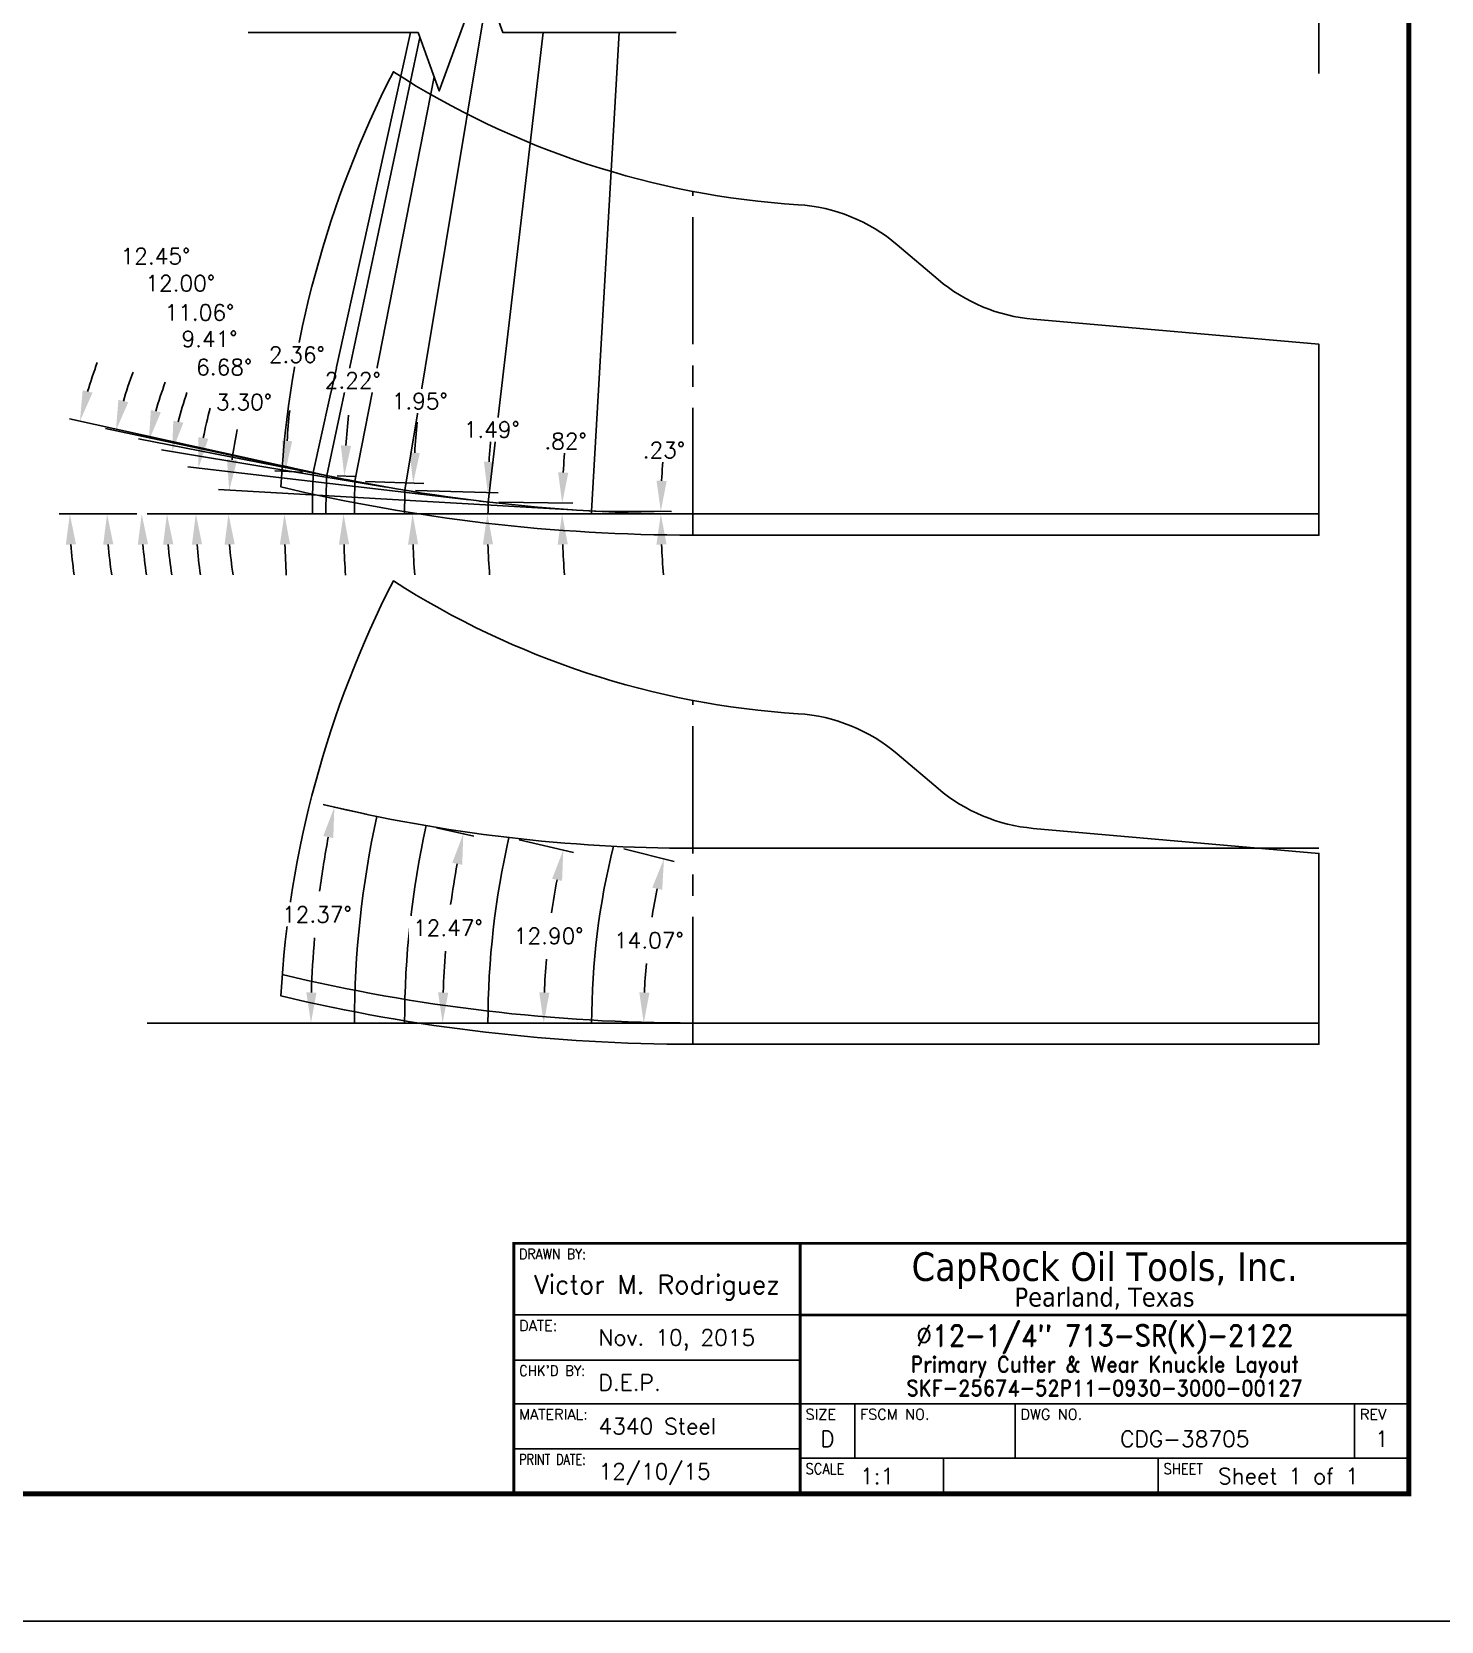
# Model space of a CAD drawing. Extents: x 34 to 102, y 11 to 33.
# Drawn here: x 59.02 to 67.32, y 10.99 to 20.35 of the extents above; entities that cross this region are included whole.
import ezdxf
from ezdxf.enums import TextEntityAlignment as Align

# ---------------------------------------------------------------- set-up
doc = ezdxf.new("R2010")
doc.units = 0
doc.header["$MEASUREMENT"] = 0
doc.header["$PDMODE"] = 35
doc.linetypes.add('CENTER2', pattern=[1.125, 0.75, -0.125, 0.125, -0.125])
doc.layers.get('0').update_dxf_attribs({"linetype": 'CONTINUOUS'})
doc.layers.get('Defpoints').update_dxf_attribs({"color": 10, "linetype": 'CONTINUOUS'})
for name, color, linetype in [('CLine', 5, 'CENTER2'), ('Dims', 4, 'CONTINUOUS'), ('Title Block', 7, 'CONTINUOUS')]:
    doc.layers.add(name, color=color, linetype=linetype)
doc.styles.add('Block', font='tahoma.ttf')
doc.styles.add('RomanD', font='romand.shx', dxfattribs={"width": 0.9})
doc.styles.add('RomanS', font='romans')
doc.dimstyles.get("Standard").update_dxf_attribs({"dimtxt": 0.094, "dimasz": 0.18, "dimexe": 0.0625, "dimexo": 0.0625, "dimgap": 0.09, "dimtad": 0, "dimtih": 1, "dimtoh": 1, "dimdec": 4, "dimzin": 4, "dimdsep": 46, "dimtxsty": 'RomanS', "dimcen": 0.09, "dimazin": 1, "dimtfac": 1, "dimtdec": 4, "dimtofl": 0, "dimtmove": 0, "dimatfit": 1, "dimfxl": 1, "dimtfill": 1, "dimtolj": 1, "dimtzin": 0, "dimarcsym": 0})

# ---------------------------------------------------------------- blocks, each defined once
blk = doc.blocks.new('COT_Dblock')
at = {"layer": 'Title Block'}
for p, q in [((29.5441, 1.8047), (27.8566, 1.8047)), ((27.8566, 1.5389), (29.5441, 1.5389)), ((27.8566, 1.2816), (33.13, 1.2816)), ((29.8647, 0.9609), (29.8647, 1.2816)), ((30.8097, 0.9609), (30.8097, 1.2816)), ((32.8094, 0.9609), (32.8094, 1.2816)), ((27.8566, 1.0158), (29.5441, 1.0158)), ((29.5441, 0.9609), (33.13, 0.9609)), ((30.3878, 0.75), (30.3878, 0.9609)), ((31.6534, 0.75), (31.6534, 0.9609))]:
    blk.add_line(p, q, dxfattribs=at)
at = {"layer": 'Title Block', "color": 8}
blk.add_lwpolyline([(0, 0), (34, 0), (34, 22), (0, 22)], close=True, dxfattribs=at)
at = {"layer": 'Title Block', "const_width": 0.03}
blk.add_lwpolyline([(33.13, 21.25), (0.87, 21.25), (0.87, 0.75), (33.13, 0.75)], close=True, dxfattribs=at)
at = {"layer": 'Title Block', "const_width": 0.0169}
for points in [[(27.8566, 0.75), (27.8566, 2.2266), (33.13, 2.2266)], [(29.5441, 0.75), (29.5441, 2.2266)], [(29.5441, 1.8047), (33.13, 1.8047)]]:
    blk.add_lwpolyline(points, dxfattribs=at)
at = {"layer": 'Title Block', "style": 'RomanS'}
for s, width, p in [('DRAWN BY:', 0.86, (27.8878, 2.1953)), ("CHK'D BY:", 0.91, (27.8878, 1.5077)), ('PRINT DATE:', 0.78, (27.8878, 0.9845)), ('SCALE', 0.9, (29.5753, 0.9297)), ('SHEET', 0.9, (31.6847, 0.9297))]:
    blk.add_text(s, height=0.0625, dxfattribs=dict(at, width=width)).set_placement(p, align=Align.TOP_LEFT)
at = {"layer": 'Title Block', "style": 'Block'}
for s, height, p in [('CapRock Oil Tools, Inc.', 0.16875, (31.337, 2.0898)), ('Pearland, Texas', 0.1125, (31.337, 1.9102))]:
    blk.add_text(s, height=height, dxfattribs=at).set_placement(p, align=Align.MIDDLE_CENTER)
at = {"layer": 'Title Block', "style": 'RomanS'}
for s, p in [('DATE:', (27.8878, 1.7734)), ('MATERIAL:', (27.8878, 1.2503)), ('SIZE', (29.5753, 1.2503)), ('FSCM NO.', (29.8959, 1.2503)), ('DWG NO.', (30.8409, 1.2503)), ('REV', (32.8406, 1.2503))]:
    blk.add_text(s, height=0.0625, dxfattribs=at).set_placement(p, align=Align.TOP_LEFT)
at = {"layer": 'Title Block', "color": 3, "style": 'RomanS'}
blk.add_text('D', height=0.094, dxfattribs=at).set_placement((29.7044, 1.1213), align=Align.TOP_CENTER)
at = {"layer": 'Title Block', "color": 1, "style": 'RomanS', "flags": 8}
for tag, p in [('FNAME', (0.62, 3.75)), ('REVDATE', (0.62, 2.25)), ('USER', (0.62, 0.75))]:
    blk.add_attdef(tag, text='', height=0.047, rotation=90, dxfattribs=at).set_placement(p, align=Align.BOTTOM_LEFT)
at = {"layer": 'Title Block', "color": 3, "style": 'RomanS', "flags": 8}
blk.add_attdef('DRAWN', text='', height=0.11, dxfattribs=at).set_placement((28.7003, 1.9844), align=Align.MIDDLE_CENTER)
for tag, p in [('DDATE', (28.3559, 1.6718)), ('CHECK', (28.3559, 1.406)), ('MATRL', (28.3559, 1.1487)), ('PDATE', (28.3559, 0.8829)), ('SCALE', (29.8959, 0.8555)), ('SHEET', (32.0053, 0.8555))]:
    blk.add_attdef(tag, text='', height=0.094, dxfattribs=at).set_placement(p, align=Align.MIDDLE_LEFT)
at = {"layer": 'Title Block', "color": 3, "style": 'RomanD', "width": 0.9, "flags": 8}
for tag, height, p in [('TITL1', 0.125, (31.337, 1.6835)), ('TITL2', 0.094, (31.337, 1.5143)), ('TITL3', 0.094, (31.337, 1.3739))]:
    blk.add_attdef(tag, text='', height=height, dxfattribs=at).set_placement(p, align=Align.MIDDLE_CENTER)
at = {"layer": 'Title Block', "color": 3, "style": 'RomanS', "flags": 8}
for tag, p in [('FSCM#', (30.3372, 1.1213)), ('DWG#', (31.8095, 1.1213)), ('REV#', (32.9697, 1.1213))]:
    blk.add_attdef(tag, text='', height=0.094, dxfattribs=at).set_placement(p, align=Align.TOP_CENTER)
blk = doc.blocks.new('*D454')
at = {"layer": 'Defpoints', "color": 0, "transparency": 16777216}
for p in [(60.1764, 17.5578), (62.2654, 17.5311), (62.3652, 17.5254), (59.6977, 17.5111), (62.9121, 17.5111)]:
    blk.add_point(p, dxfattribs=at)
at = {"layer": 'Dims', "color": 0, "lineweight": -2, "transparency": 16777216}
blk.add_line((62.203, 17.5347), (60.1176, 17.6549), dxfattribs=at)
for start, end in [(168.23848, 172.47046), (184.23198, 188.46396)]:
    blk.add_arc((62.6135, 17.5111), 2.4375, start, end, dxfattribs=at)
at = {"layer": 'Dims', "color": 0, "transparency": 16777216}
for points in [[(60.2268, 17.8276), (60.1671, 17.8333), (60.18, 17.6513)], [(60.1526, 17.3301), (60.2126, 17.3323), (60.1759, 17.5111)]]:
    blk.add_solid(points, dxfattribs=at)
at = {"layer": 'Dims', "color": 0, "transparency": 16777216, "insert": (60.2668, 18.1704), "char_height": 0.094, "attachment_point": 5, "style": 'RomanS', "bg_fill": 3, "box_fill_scale": 1.25, "bg_fill_color": 256, "bg_fill_true_color": 13158600, "bg_fill_transparency": 0}
blk.add_mtext('\\A1;3.30°', dxfattribs=at)
blk = doc.blocks.new('*D455')
at = {"layer": 'Defpoints', "color": 0, "transparency": 16777216}
for p in [(59.9853, 17.6013), (61.6555, 17.5873), (61.7548, 17.5757), (59.6977, 17.5111), (62.9121, 17.5111)]:
    blk.add_point(p, dxfattribs=at)
at = {"layer": 'Dims', "color": 0, "lineweight": -2, "transparency": 16777216}
blk.add_line((61.5934, 17.5946), (59.9372, 17.7886), dxfattribs=at)
for start, end in [(164.43808, 168.87869), (184.4406, 188.88121)]:
    blk.add_arc((62.3066, 17.5111), 2.3231, start, end, dxfattribs=at)
at = {"layer": 'Dims', "color": 0, "transparency": 16777216}
for points in [[(60.0568, 17.9545), (59.9975, 17.9638), (59.9993, 17.7813)], [(59.9605, 17.33), (60.0204, 17.3324), (59.9835, 17.5111)]]:
    blk.add_solid(points, dxfattribs=at)
at = {"layer": 'Dims', "color": 0, "transparency": 16777216, "insert": (60.1506, 18.3762), "char_height": 0.094, "attachment_point": 5, "style": 'RomanS', "bg_fill": 3, "box_fill_scale": 1.25, "bg_fill_color": 256, "bg_fill_true_color": 13158600, "bg_fill_transparency": 0}
blk.add_mtext('\\A1;6.68°', dxfattribs=at)
blk = doc.blocks.new('*D456')
at = {"layer": 'Defpoints', "color": 0, "transparency": 16777216}
for p in [(59.8168, 17.6339), (61.1657, 17.659), (61.2644, 17.6426), (59.6977, 17.5111), (62.9121, 17.5111)]:
    blk.add_point(p, dxfattribs=at)
at = {"layer": 'Dims', "color": 0, "lineweight": -2, "transparency": 16777216}
blk.add_line((61.1041, 17.6692), (59.782, 17.8884), dxfattribs=at)
for start, end in [(161.39328, 165.98955), (184.59627, 189.19254)]:
    blk.add_arc((62.0578, 17.5111), 2.2444, start, end, dxfattribs=at)
at = {"layer": 'Dims', "color": 0, "transparency": 16777216}
for points in [[(59.9096, 18.0484), (59.8508, 18.0605), (59.8436, 17.8782)], [(59.7907, 17.33), (59.8506, 17.3324), (59.8134, 17.5111)]]:
    blk.add_solid(points, dxfattribs=at)
at = {"layer": 'Dims', "color": 0, "transparency": 16777216, "insert": (60.0642, 18.5421), "char_height": 0.094, "attachment_point": 5, "style": 'RomanS', "bg_fill": 3, "box_fill_scale": 1.25, "bg_fill_color": 256, "bg_fill_true_color": 13158600, "bg_fill_transparency": 0}
blk.add_mtext('\\A1;9.41°', dxfattribs=at)
blk = doc.blocks.new('*D457')
at = {"layer": 'Defpoints', "color": 0, "transparency": 16777216}
for p in [(60.872, 17.7135), (59.6692, 17.6553), (60.9701, 17.6943), (59.6977, 17.5111), (62.9121, 17.5111)]:
    blk.add_point(p, dxfattribs=at)
at = {"layer": 'Dims', "color": 0, "lineweight": -2, "transparency": 16777216}
for p, q in [((60.8106, 17.7255), (59.6449, 17.9535)), ((59.6352, 17.5111), (59.6021, 17.5111))]:
    blk.add_line(p, q, dxfattribs=at)
for start, end in [(159.73579, 164.3357), (184.59991, 189.19982)]:
    blk.add_arc((61.9072, 17.5111), 2.2427, start, end, dxfattribs=at)
at = {"layer": 'Dims', "color": 0, "transparency": 16777216}
for points in [[(59.7771, 18.1097), (59.7187, 18.1235), (59.7063, 17.9415)], [(59.6418, 17.33), (59.7018, 17.3324), (59.6646, 17.5111)]]:
    blk.add_solid(points, dxfattribs=at)
at = {"layer": 'Dims', "color": 0, "transparency": 16777216, "insert": (60.0045, 18.6981), "char_height": 0.094, "attachment_point": 5, "style": 'RomanS', "bg_fill": 3, "box_fill_scale": 1.25, "bg_fill_color": 256, "bg_fill_true_color": 13158600, "bg_fill_transparency": 0}
blk.add_mtext('\\A1;11.06°', dxfattribs=at)
blk = doc.blocks.new('*D458')
at = {"layer": 'Defpoints', "color": 0, "transparency": 16777216}
for p in [(60.7053, 17.7484), (60.8031, 17.7276), (59.4665, 17.6758), (59.6977, 17.5111), (62.9121, 17.5111)]:
    blk.add_point(p, dxfattribs=at)
at = {"layer": 'Dims', "color": 0, "lineweight": -2, "transparency": 16777216}
for p, q in [((60.6442, 17.7614), (59.4512, 18.015)), ((59.6352, 17.5111), (59.3982, 17.5111))]:
    blk.add_line(p, q, dxfattribs=at)
for start, end in [(159.25536, 163.62543), (184.37007, 188.74015)]:
    blk.add_arc((61.8212, 17.5111), 2.3605, start, end, dxfattribs=at)
at = {"layer": 'Dims', "color": 0, "transparency": 16777216}
for points in [[(59.5855, 18.1692), (59.5274, 18.1839), (59.5123, 18.002)], [(59.4376, 17.3301), (59.4975, 17.3323), (59.4607, 17.5111)]]:
    blk.add_solid(points, dxfattribs=at)
at = {"layer": 'Dims', "color": 0, "transparency": 16777216, "insert": (59.8916, 18.8707), "char_height": 0.094, "attachment_point": 5, "style": 'RomanS', "bg_fill": 3, "box_fill_scale": 1.25, "bg_fill_color": 256, "bg_fill_true_color": 13158600, "bg_fill_transparency": 0}
blk.add_mtext('\\A1;12.00°', dxfattribs=at)
blk = doc.blocks.new('*D459')
at = {"layer": 'Defpoints', "color": 0, "transparency": 16777216}
for p in [(62.3153, 17.5283), (62.7225, 17.5163), (62.3153, 17.5111), (66.5996, 17.5111)]:
    blk.add_point(p, dxfattribs=at)
at = {"layer": 'Dims', "color": 0, "lineweight": -2, "transparency": 16777216}
for p, q in [((62.3778, 17.528), (62.785, 17.5264)), ((62.3778, 17.5111), (62.785, 17.5111))]:
    blk.add_line(p, q, dxfattribs=at)
for start, end in [(174.44971, 177.10999), (182.66028, 185.32056)]:
    blk.add_arc((66.5996, 17.5111), 3.8771, start, end, dxfattribs=at)
at = {"layer": 'Dims', "color": 0, "transparency": 16777216}
for points in [[(62.7574, 17.7057), (62.6975, 17.7074), (62.7225, 17.5266)], [(62.6967, 17.3304), (62.7567, 17.3318), (62.7225, 17.5111)]]:
    blk.add_solid(points, dxfattribs=at)
at = {"layer": 'Dims', "color": 0, "transparency": 16777216, "insert": (62.7409, 17.8878), "char_height": 0.094, "attachment_point": 5, "style": 'RomanS', "bg_fill": 3, "box_fill_scale": 1.25, "bg_fill_color": 256, "bg_fill_true_color": 13158600, "bg_fill_transparency": 0}
blk.add_mtext('\\A1;.23°', dxfattribs=at)
blk = doc.blocks.new('*D460')
at = {"layer": 'Defpoints', "color": 0, "transparency": 16777216}
for p in [(61.7051, 17.5815), (62.1412, 17.5325), (61.7046, 17.5111), (66.5996, 17.5111)]:
    blk.add_point(p, dxfattribs=at)
at = {"layer": 'Dims', "color": 0, "lineweight": -2, "transparency": 16777216}
for p, q in [((61.7676, 17.5806), (62.2041, 17.5743)), ((61.7671, 17.5111), (62.2036, 17.5111))]:
    blk.add_line(p, q, dxfattribs=at)
for start, end in [(174.54874, 176.86206), (182.31332, 184.62665)]:
    blk.add_arc((66.5996, 17.5111), 4.4585, start, end, dxfattribs=at)
at = {"layer": 'Dims', "color": 0, "transparency": 16777216}
for points in [[(62.1778, 17.7541), (62.1178, 17.7562), (62.1416, 17.5752)], [(62.1148, 17.3305), (62.1748, 17.3317), (62.1411, 17.5111)]]:
    blk.add_solid(points, dxfattribs=at)
at = {"layer": 'Dims', "color": 0, "transparency": 16777216, "insert": (62.1618, 17.9403), "char_height": 0.094, "attachment_point": 5, "style": 'RomanS', "bg_fill": 3, "box_fill_scale": 1.25, "bg_fill_color": 256, "bg_fill_true_color": 13158600, "bg_fill_transparency": 0}
blk.add_mtext('\\A1;.82°', dxfattribs=at)
blk = doc.blocks.new('*D461')
at = {"layer": 'Defpoints', "color": 0, "transparency": 16777216}
for p in [(61.2151, 17.6508), (61.7013, 17.5534), (61.2133, 17.5111), (66.5996, 17.5111)]:
    blk.add_point(p, dxfattribs=at)
at = {"layer": 'Dims', "color": 0, "lineweight": -2, "transparency": 16777216}
for p, q in [((61.2776, 17.6492), (61.7652, 17.6365)), ((61.2758, 17.5111), (61.7636, 17.5111))]:
    blk.add_line(p, q, dxfattribs=at)
for start, end in [(174.30244, 176.40795), (182.10551, 184.21101)]:
    blk.add_arc((66.5996, 17.5111), 4.8985, start, end, dxfattribs=at)
at = {"layer": 'Dims', "color": 0, "transparency": 16777216}
for points in [[(61.7407, 17.8166), (61.6808, 17.8193), (61.7028, 17.6381)], [(61.6744, 17.3306), (61.7344, 17.3317), (61.7011, 17.5111)]]:
    blk.add_solid(points, dxfattribs=at)
at = {"layer": 'Dims', "color": 0, "transparency": 16777216, "insert": (61.7264, 18.0085), "char_height": 0.094, "attachment_point": 5, "style": 'RomanS', "bg_fill": 3, "box_fill_scale": 1.25, "bg_fill_color": 256, "bg_fill_true_color": 13158600, "bg_fill_transparency": 0}
blk.add_mtext('\\A1;1.49°', dxfattribs=at)
blk = doc.blocks.new('*D462')
at = {"layer": 'Defpoints', "color": 0, "transparency": 16777216}
for p in [(60.921, 17.7039), (61.2609, 17.5715), (60.9178, 17.5111), (66.5996, 17.5111)]:
    blk.add_point(p, dxfattribs=at)
at = {"layer": 'Dims', "color": 0, "lineweight": -2, "transparency": 16777216}
for p, q in [((60.9835, 17.7018), (61.3261, 17.6902)), ((60.9803, 17.5111), (61.3231, 17.5111))]:
    blk.add_line(p, q, dxfattribs=at)
for start, end in [(174.19141, 176.12317), (181.93176, 183.86353)]:
    blk.add_arc((66.5996, 17.5111), 5.339, start, end, dxfattribs=at)
at = {"layer": 'Dims', "color": 0, "transparency": 16777216}
for points in [[(61.3028, 17.8705), (61.2429, 17.8736), (61.2637, 17.6923)], [(61.2336, 17.3306), (61.2936, 17.3316), (61.2606, 17.5111)]]:
    blk.add_solid(points, dxfattribs=at)
at = {"layer": 'Dims', "color": 0, "transparency": 16777216, "insert": (61.3022, 18.1762), "char_height": 0.094, "attachment_point": 5, "style": 'RomanS', "bg_fill": 3, "box_fill_scale": 1.25, "bg_fill_color": 256, "bg_fill_true_color": 13158600, "bg_fill_transparency": 0}
blk.add_mtext('\\A1;1.95°', dxfattribs=at)
blk = doc.blocks.new('*D463')
at = {"layer": 'Defpoints', "color": 0, "transparency": 16777216}
for p in [(60.7542, 17.738), (60.8542, 17.5854), (60.7498, 17.5111), (66.5996, 17.5111)]:
    blk.add_point(p, dxfattribs=at)
at = {"layer": 'Dims', "color": 0, "lineweight": -2, "transparency": 16777216}
for p, q in [((60.8167, 17.7355), (60.9205, 17.7315)), ((60.8123, 17.5111), (60.9162, 17.5111))]:
    blk.add_line(p, q, dxfattribs=at)
for start, end in [(174.18728, 175.98223), (181.79495, 183.5899)]:
    blk.add_arc((66.5996, 17.5111), 5.7459, start, end, dxfattribs=at)
at = {"layer": 'Dims', "color": 0, "transparency": 16777216}
for points in [[(60.8978, 17.912), (60.8378, 17.9153), (60.858, 17.7339)], [(60.8265, 17.3306), (60.8865, 17.3316), (60.8537, 17.5111)]]:
    blk.add_solid(points, dxfattribs=at)
at = {"layer": 'Dims', "color": 0, "transparency": 16777216, "insert": (60.9078, 18.2978), "char_height": 0.094, "attachment_point": 5, "style": 'RomanS', "bg_fill": 3, "box_fill_scale": 1.25, "bg_fill_color": 256, "bg_fill_true_color": 13158600, "bg_fill_transparency": 0}
blk.add_mtext('\\A1;2.22°', dxfattribs=at)
blk = doc.blocks.new('*D548')
at = {"layer": 'Defpoints', "color": 0, "transparency": 16777216}
for p in [(60.6264, 17.7659), (60.7241, 17.7443), (59.2478, 17.6948), (59.6977, 17.5111), (62.9121, 17.5111)]:
    blk.add_point(p, dxfattribs=at)
at = {"layer": 'Dims', "color": 0, "lineweight": -2, "transparency": 16777216}
for p, q in [((60.5654, 17.7793), (59.2398, 18.072)), ((59.6352, 17.5111), (59.1786, 17.5111))]:
    blk.add_line(p, q, dxfattribs=at)
for start, end in [(159.42443, 163.48677), (184.06234, 188.12468)]:
    blk.add_arc((61.7804, 17.5111), 2.5393, start, end, dxfattribs=at)
at = {"layer": 'Dims', "color": 0, "transparency": 16777216}
for points in [[(59.3749, 18.2253), (59.3168, 18.2403), (59.3008, 18.0585)], [(59.2175, 17.3301), (59.2775, 17.3322), (59.2411, 17.5111)]]:
    blk.add_solid(points, dxfattribs=at)
at = {"layer": 'Dims', "color": 0, "transparency": 16777216, "insert": (59.7454, 19.03), "char_height": 0.094, "attachment_point": 5, "style": 'RomanS', "bg_fill": 3, "box_fill_scale": 1.25, "bg_fill_color": 256, "bg_fill_true_color": 13158600, "bg_fill_transparency": 0}
blk.add_mtext('\\A1;12.45°', dxfattribs=at)
blk = doc.blocks.new('*D549')
at = {"layer": 'Defpoints', "color": 0, "transparency": 16777216}
for p in [(60.6752, 17.7551), (60.5063, 17.5947), (60.6702, 17.5111), (66.5996, 17.5111)]:
    blk.add_point(p, dxfattribs=at)
at = {"layer": 'Dims', "color": 0, "lineweight": -2, "transparency": 16777216}
for p, q in [((60.6128, 17.7577), (60.4484, 17.7644)), ((60.6077, 17.5111), (60.4432, 17.5111))]:
    blk.add_line(p, q, dxfattribs=at)
for start, end in [(174.25659, 175.94904), (181.69245, 183.3849)]:
    blk.add_arc((66.5996, 17.5111), 6.0939, start, end, dxfattribs=at)
at = {"layer": 'Dims', "color": 0, "transparency": 16777216}
for points in [[(60.5509, 17.9399), (60.491, 17.9432), (60.5109, 17.7618)], [(60.4784, 17.3306), (60.5384, 17.3315), (60.5057, 17.5111)]]:
    blk.add_solid(points, dxfattribs=at)
at = {"layer": 'Dims', "color": 0, "transparency": 16777216, "insert": (60.5784, 18.4495), "char_height": 0.094, "attachment_point": 5, "style": 'RomanS', "bg_fill": 3, "box_fill_scale": 1.25, "bg_fill_color": 256, "bg_fill_true_color": 13158600, "bg_fill_transparency": 0}
blk.add_mtext('\\A1;2.36°', dxfattribs=at)
blk = doc.blocks.new('*D587')
at = {"layer": 'Defpoints', "color": 0, "transparency": 16777216}
for p in [(62.4439, 15.5528), (62.6752, 15.1594), (62.3153, 14.511), (66.5996, 14.511)]:
    blk.add_point(p, dxfattribs=at)
at = {"layer": 'Dims', "color": 0, "lineweight": -2, "transparency": 16777216}
for p, q in [((62.5045, 15.5376), (62.802, 15.463)), ((62.3778, 14.511), (62.6845, 14.511))]:
    blk.add_line(p, q, dxfattribs=at)
for start, end in [(168.52042, 170.97063), (174.94824, 177.40697)]:
    blk.add_arc((66.5996, 14.511), 3.9776, start, end, dxfattribs=at)
at = {"layer": 'Dims', "color": 0, "transparency": 16777216}
for points in [[(62.6723, 15.3093), (62.7308, 15.296), (62.7414, 15.4782)], [(62.656, 14.6903), (62.5961, 14.6917), (62.622, 14.511)]]:
    blk.add_solid(points, dxfattribs=at)
at = {"layer": 'Dims', "color": 0, "transparency": 16777216, "insert": (62.6519, 14.9983), "char_height": 0.094, "attachment_point": 5, "style": 'RomanS', "bg_fill": 3, "box_fill_scale": 1.25, "bg_fill_color": 256, "bg_fill_true_color": 13158600, "bg_fill_transparency": 0}
blk.add_mtext('\\A1;14.07°', dxfattribs=at)
blk = doc.blocks.new('*D588')
at = {"layer": 'Defpoints', "color": 0, "transparency": 16777216}
for p in [(61.8282, 15.6041), (62.0844, 15.1941), (61.7046, 14.511), (66.5996, 14.511)]:
    blk.add_point(p, dxfattribs=at)
at = {"layer": 'Dims', "color": 0, "lineweight": -2, "transparency": 16777216}
for p, q in [((61.8891, 15.5902), (62.2092, 15.5168)), ((61.7671, 14.511), (62.0955, 14.511))]:
    blk.add_line(p, q, dxfattribs=at)
for start, end in [(169.35539, 171.81535), (175.27559, 177.74145)]:
    blk.add_arc((66.5996, 14.511), 4.5666, start, end, dxfattribs=at)
at = {"layer": 'Dims', "color": 0, "transparency": 16777216}
for points in [[(62.0822, 15.3607), (62.141, 15.3484), (62.1483, 15.5308)], [(62.0665, 14.6904), (62.0066, 14.6916), (62.033, 14.511)]]:
    blk.add_solid(points, dxfattribs=at)
at = {"layer": 'Dims', "color": 0, "transparency": 16777216, "insert": (62.0619, 15.0242), "char_height": 0.094, "attachment_point": 5, "style": 'RomanS', "bg_fill": 3, "box_fill_scale": 1.25, "bg_fill_color": 256, "bg_fill_true_color": 13158600, "bg_fill_transparency": 0}
blk.add_mtext('\\A1;12.90°', dxfattribs=at)
blk = doc.blocks.new('*D589')
at = {"layer": 'Defpoints', "color": 0, "transparency": 16777216}
for p in [(61.3403, 15.6742), (61.4916, 15.2575), (61.2133, 14.511), (66.5996, 14.511)]:
    blk.add_point(p, dxfattribs=at)
at = {"layer": 'Dims', "color": 0, "lineweight": -2, "transparency": 16777216}
for p, q in [((61.4014, 15.6607), (61.6202, 15.6123)), ((61.2758, 14.511), (61.4998, 14.511))]:
    blk.add_line(p, q, dxfattribs=at)
for start, end in [(169.52722, 172.23264), (175.29221, 178.00209)]:
    blk.add_arc((66.5996, 14.511), 5.1623, start, end, dxfattribs=at)
at = {"layer": 'Dims', "color": 0, "transparency": 16777216}
for points in [[(61.4939, 15.4553), (61.5527, 15.4434), (61.5591, 15.6258)], [(61.4705, 14.6905), (61.4105, 14.6915), (61.4373, 14.511)]]:
    blk.add_solid(points, dxfattribs=at)
at = {"layer": 'Dims', "color": 0, "transparency": 16777216, "insert": (61.4679, 15.0717), "char_height": 0.094, "attachment_point": 5, "style": 'RomanS', "bg_fill": 3, "box_fill_scale": 1.25, "bg_fill_color": 256, "bg_fill_true_color": 13158600, "bg_fill_transparency": 0}
blk.add_mtext('\\A1;12.47°', dxfattribs=at)
blk = doc.blocks.new('*D590')
at = {"layer": 'Defpoints', "color": 0, "transparency": 16777216}
for p in [(61.0497, 15.7285), (60.7231, 15.3629), (60.9178, 14.511), (66.5996, 14.511)]:
    blk.add_point(p, dxfattribs=at)
at = {"layer": 'Dims', "color": 0, "lineweight": -2, "transparency": 16777216}
for p, q in [((60.9887, 15.7419), (60.7386, 15.7968)), ((60.8553, 14.511), (60.5992, 14.511))]:
    blk.add_line(p, q, dxfattribs=at)
for start, end in [(169.36412, 172.48213), (175.14173, 178.26309)]:
    blk.add_arc((66.5996, 14.511), 5.9379, start, end, dxfattribs=at)
at = {"layer": 'Dims', "color": 0, "transparency": 16777216}
for points in [[(60.7343, 15.613), (60.7931, 15.601), (60.7996, 15.7834)], [(60.6944, 14.6906), (60.6344, 14.6915), (60.6617, 14.511)]]:
    blk.add_solid(points, dxfattribs=at)
at = {"layer": 'Dims', "color": 0, "transparency": 16777216, "insert": (60.6963, 15.1509), "char_height": 0.094, "attachment_point": 5, "style": 'RomanS', "bg_fill": 3, "box_fill_scale": 1.25, "bg_fill_color": 256, "bg_fill_true_color": 13158600, "bg_fill_transparency": 0}
blk.add_mtext('\\A1;12.37°', dxfattribs=at)

msp = doc.modelspace()

# ---------------------------------------------------------------- linework, layer by layer
at = {"color": 0}
for p, q in [((62.91212, 17.51107), (59.6977, 17.51107)), ((62.91212, 14.51104), (59.6977, 14.51104))]:
    msp.add_line(p, q, dxfattribs=at)
at = {"linetype": 'Continuous', "flags": 128}
msp.add_lwpolyline([(60.29244, 20.348), (61.29244, 20.348), (61.41744, 20.00456), (61.66744, 20.69143), (61.79244, 20.348), (62.8133, 20.348)], dxfattribs=at)
at = {"color": 0, "flags": 128}
msp.add_lwpolyline([(63.53137, 19.33371, -0.1275233), (61.14705, 20.1169, 0.1045794), (60.48428, 17.67061, 0.0583998), (62.91212, 17.38607), (66.59962, 17.38607), (66.59962, 18.51107), (64.91721, 18.65826, -0.1555479), (64.35671, 18.89253), (64.11538, 19.09767, 0.1615894)], format="xyb", close=True, dxfattribs=at)
at = {"layer": 'CLine'}
for p, q in [((66.59962, 29.73208), (66.59962, 20.10708)), ((62.91212, 17.38607), (62.91212, 19.41225)), ((62.91212, 14.38604), (62.91212, 16.41222))]:
    msp.add_line(p, q, dxfattribs=at)
at = {"layer": 'CLine', "color": 1, "linetype": 'Continuous', "flags": 128}
for points in [[(66.59962, 17.51107), (62.91212, 17.51107, -0.0589088), (60.49271, 17.79711)], [(66.59962, 15.54104), (62.91212, 15.54104, -0.0589088), (60.7329, 15.79868, -0.0589088)], [(66.59962, 14.51104), (62.91212, 14.51104, -0.0589088), (60.49271, 14.79708)]]:
    msp.add_lwpolyline(points, format="xyb", dxfattribs=at)
at = {"layer": 'Dims'}
for p, q in [((61.21508, 17.65081), (61.70302, 20.59368)), ((61.70513, 17.58152), (62.02917, 20.348)), ((62.31533, 17.52825), (62.4778, 20.348)), ((60.75424, 17.73796), (61.30304, 20.31887)), ((60.92103, 17.70392), (61.38717, 20.08772)), ((60.70533, 17.74836), (60.80314, 17.72756)), ((60.87196, 17.71352), (60.9701, 17.69433)), ((61.16575, 17.65898), (61.2644, 17.64263)), ((61.65547, 17.58734), (61.75479, 17.5757)), ((62.26541, 17.53113), (62.36525, 17.52537))]:
    msp.add_line(p, q, dxfattribs=at)
for centre, radius, start in [((66.59962, 17.51107), 5.84978, 177.777184), ((66.59962, 17.51107), 5.68186, 178.054938), ((66.59962, 17.51107), 5.38635, 178.513458), ((66.59962, 17.51107), 4.895, 179.175385), ((66.59962, 17.51107), 4.28432, 179.770269), ((66.59962, 14.51104), 5.68186, 167.627202), ((66.59962, 14.51104), 5.38635, 167.529316), ((66.59962, 14.51104), 4.895, 167.096846), ((66.59962, 14.51104), 4.28432, 165.927389)]:
    msp.add_arc(centre, radius, start, 180, dxfattribs=at)

# ---------------------------------------------------------------- block references
at = {"layer": 'Title Block'}
ref = msp.add_blockref('COT_Dblock', (34, 10.98594), dxfattribs=at)
ref.add_attrib('TITL1', 'Ø12-1/4" 713-SR(K)-2122', dxfattribs={"color": 3, "height": 0.125, "style": 'RomanD', "width": 0.9, "flags": 8}).set_placement((65.33703, 12.66946), align=Align.MIDDLE_CENTER)
ref.add_attrib('TITL2', 'Primary Cutter & Wear Knuckle Layout', dxfattribs={"color": 3, "height": 0.094, "style": 'RomanD', "width": 0.9, "flags": 8}).set_placement((65.33703, 12.50026), align=Align.MIDDLE_CENTER)
ref.add_attrib('TITL3', 'SKF-25674-52P11-0930-3000-00127', dxfattribs={"color": 3, "height": 0.094, "style": 'RomanD', "width": 0.9, "flags": 8}).set_placement((65.33703, 12.35986), align=Align.MIDDLE_CENTER)
ref.add_attrib('DWG#', 'CDG-38705', dxfattribs={"color": 3, "height": 0.094, "style": 'RomanS', "flags": 8}).set_placement((65.80953, 12.10719), align=Align.TOP_CENTER)
ref.add_attrib('REV#', '1', dxfattribs={"color": 3, "height": 0.094, "style": 'RomanS', "flags": 8}).set_placement((66.96969, 12.10719), align=Align.TOP_CENTER)
ref.add_attrib('SHEET', 'Sheet 1 of 1', dxfattribs={"color": 3, "height": 0.094, "style": 'RomanS', "flags": 8}).set_placement((66.00531, 11.8414), align=Align.MIDDLE_LEFT)
ref.add_attrib('SCALE', '1:1', dxfattribs={"color": 3, "height": 0.094, "style": 'RomanS', "flags": 8}).set_placement((63.89594, 11.8414), align=Align.MIDDLE_LEFT)
ref.add_attrib('DRAWN', 'Victor M. Rodriguez', dxfattribs={"color": 3, "height": 0.11, "style": 'RomanS', "flags": 8}).set_placement((62.70031, 12.97031), align=Align.MIDDLE_CENTER)
ref.add_attrib('DDATE', 'Nov. 10, 2015', dxfattribs={"color": 3, "height": 0.094, "style": 'RomanS', "flags": 8}).set_placement((62.3559, 12.65773), align=Align.MIDDLE_LEFT)
ref.add_attrib('CHECK', 'D.E.P.', dxfattribs={"color": 3, "height": 0.094, "style": 'RomanS', "flags": 8}).set_placement((62.3559, 12.39195), align=Align.MIDDLE_LEFT)
ref.add_attrib('MATRL', '4340 Steel', dxfattribs={"color": 3, "height": 0.094, "style": 'RomanS', "flags": 8}).set_placement((62.3559, 12.13461), align=Align.MIDDLE_LEFT)
ref.add_attrib('PDATE', '12/10/15', dxfattribs={"color": 3, "height": 0.094, "style": 'RomanS', "flags": 8}).set_placement((62.3559, 11.86883), align=Align.MIDDLE_LEFT)

# ---------------------------------------------------------------- next in the draw order: dimensions: what is measured, and where the dimension line sits
at = {"layer": 'Dims'}
dim = msp.add_angular_dim_2l(base=(60.17639, 17.55783), line1=((62.91212, 17.51107), (59.6977, 17.51107)), line2=((62.26541, 17.53113), (62.36525, 17.52537)), dimstyle='Standard', dxfattribs=at)
dim.commit()
dim.dimension.update_dxf_attribs({"geometry": '*D454', "text_midpoint": (60.26681, 18.1704), "dimtype": 162})

# ---------------------------------------------------------------- next in the draw order: dimensions: what is measured, and where the dimension line sits
dim = msp.add_angular_dim_2l(base=(59.98525, 17.60134), line1=((62.91212, 17.51107), (59.6977, 17.51107)), line2=((61.65547, 17.58734), (61.75479, 17.5757)), dimstyle='Standard', dxfattribs=at)
dim.commit()
dim.dimension.update_dxf_attribs({"geometry": '*D455', "text_midpoint": (60.15058, 18.37616), "dimtype": 162})

# ---------------------------------------------------------------- next in the draw order: dimensions: what is measured, and where the dimension line sits
dim = msp.add_angular_dim_2l(base=(59.81678, 17.63394), line1=((62.91212, 17.51107), (59.6977, 17.51107)), line2=((61.16575, 17.65898), (61.2644, 17.64263)), dimstyle='Standard', dxfattribs=at)
dim.commit()
dim.dimension.update_dxf_attribs({"geometry": '*D456', "text_midpoint": (60.06424, 18.5421), "dimtype": 162})

# ---------------------------------------------------------------- next in the draw order: dimensions: what is measured, and where the dimension line sits
dim = msp.add_angular_dim_2l(base=(59.66922, 17.65533), line1=((62.91212, 17.51107), (59.6977, 17.51107)), line2=((60.87196, 17.71352), (60.9701, 17.69433)), dimstyle='Standard', dxfattribs=at)
dim.commit()
dim.dimension.update_dxf_attribs({"geometry": '*D457', "text_midpoint": (60.00447, 18.69808), "dimtype": 162})

# ---------------------------------------------------------------- next in the draw order: dimensions: what is measured, and where the dimension line sits
dim = msp.add_angular_dim_2l(base=(59.466461, 17.675797), line1=((62.912117, 17.511072), (59.697701, 17.511072)), line2=((60.70533, 17.74836), (60.803143, 17.727561)), dimstyle='Standard', dxfattribs=at)
dim.commit()
dim.dimension.update_dxf_attribs({"geometry": '*D458', "text_midpoint": (59.891561, 18.870654), "dimtype": 162})

# ---------------------------------------------------------------- next in the draw order: dimensions: what is measured, and where the dimension line sits
dim = msp.add_angular_dim_3p(base=(62.72252, 17.51625), center=(66.59962, 17.51107), p1=(62.31533, 17.52825), p2=(62.3153, 17.51107), dimstyle='Standard', dxfattribs=at)
dim.commit()
dim.dimension.update_dxf_attribs({"geometry": '*D459', "text_midpoint": (62.74086, 17.88777), "dimtype": 165})

# ---------------------------------------------------------------- next in the draw order: dimensions: what is measured, and where the dimension line sits
dim = msp.add_angular_dim_3p(base=(62.14117, 17.53246), center=(66.59962, 17.51107), p1=(61.70513, 17.58152), p2=(61.70462, 17.51107), dimstyle='Standard', dxfattribs=at)
dim.commit()
dim.dimension.update_dxf_attribs({"geometry": '*D460', "text_midpoint": (62.16183, 17.94026), "dimtype": 165})

# ---------------------------------------------------------------- next in the draw order: dimensions: what is measured, and where the dimension line sits
dim = msp.add_angular_dim_3p(base=(61.7013, 17.55344), center=(66.59962, 17.51107), p1=(61.21508, 17.65081), p2=(61.21326, 17.51107), dimstyle='Standard', dxfattribs=at)
dim.commit()
dim.dimension.update_dxf_attribs({"geometry": '*D461', "text_midpoint": (61.72644, 18.00846), "dimtype": 165})

# ---------------------------------------------------------------- next in the draw order: dimensions: what is measured, and where the dimension line sits
dim = msp.add_angular_dim_3p(base=(61.26094, 17.57149), center=(66.59962, 17.51107), p1=(60.92103, 17.70392), p2=(60.91775, 17.51107), dimstyle='Standard', dxfattribs=at)
dim.commit()
dim.dimension.update_dxf_attribs({"geometry": '*D462', "text_midpoint": (61.30219, 18.17623), "dimtype": 165})

# ---------------------------------------------------------------- next in the draw order: dimensions: what is measured, and where the dimension line sits
dim = msp.add_angular_dim_3p(base=(60.85416, 17.58538), center=(66.59962, 17.51107), p1=(60.75424, 17.73796), p2=(60.74983, 17.51107), dimstyle='Standard', dxfattribs=at)
dim.commit()
dim.dimension.update_dxf_attribs({"geometry": '*D463', "text_midpoint": (60.9078, 18.29783), "dimtype": 165})

# ---------------------------------------------------------------- next in the draw order: linework, layer by layer
for p, q in [((60.67524, 17.75508), (61.24774, 20.348)), ((60.62642, 17.76586), (60.72406, 17.7443))]:
    msp.add_line(p, q, dxfattribs=at)
msp.add_arc((66.59962, 17.51107), 5.9294, 177.641488, 180, dxfattribs=at)

# ---------------------------------------------------------------- next in the draw order: dimensions: what is measured, and where the dimension line sits
dim = msp.add_angular_dim_2l(base=(59.24775, 17.69485), line1=((62.91212, 17.51107), (59.6977, 17.51107)), line2=((60.62642, 17.76586), (60.72406, 17.7443)), dimstyle='Standard', dxfattribs=at)
dim.commit()
dim.dimension.update_dxf_attribs({"geometry": '*D548', "text_midpoint": (59.74545, 19.02995), "dimtype": 162})

# ---------------------------------------------------------------- next in the draw order: dimensions: what is measured, and where the dimension line sits
dim = msp.add_angular_dim_3p(base=(60.50629, 17.59469), center=(66.59962, 17.51107), p1=(60.67524, 17.75508), p2=(60.67022, 17.51107), dimstyle='Standard', dxfattribs=at)
dim.commit()
dim.dimension.update_dxf_attribs({"geometry": '*D549', "text_midpoint": (60.5784, 18.44945), "dimtype": 165})

# ---------------------------------------------------------------- next in the draw order: linework, layer by layer
at = {"color": 0, "flags": 128}
msp.add_lwpolyline([(63.53137, 16.33368, -0.1275233), (61.14705, 17.11687, 0.1045794), (60.48428, 14.67058, 0.0583998), (62.91212, 14.38604), (66.59962, 14.38604), (66.59962, 15.51104), (64.91721, 15.65823, -0.1555479), (64.35671, 15.8925), (64.11538, 16.09763, 0.1615894)], format="xyb", close=True, dxfattribs=at)

# ---------------------------------------------------------------- next in the draw order: dimensions: what is measured, and where the dimension line sits
at = {"layer": 'Dims'}
dim = msp.add_angular_dim_3p(base=(62.67518, 15.15944), center=(66.59962, 14.51104), p1=(62.44388, 15.55278), p2=(62.3153, 14.51104), dimstyle='Standard', dxfattribs=at)
dim.commit()
dim.dimension.update_dxf_attribs({"geometry": '*D587', "text_midpoint": (62.65194, 14.99829)})

# ---------------------------------------------------------------- next in the draw order: dimensions: what is measured, and where the dimension line sits
dim = msp.add_angular_dim_3p(base=(62.08437, 15.19408), center=(66.59962, 14.51104), p1=(61.82822, 15.60411), p2=(61.70462, 14.51104), dimstyle='Standard', dxfattribs=at)
dim.commit()
dim.dimension.update_dxf_attribs({"geometry": '*D588', "text_midpoint": (62.06192, 15.02416)})

# ---------------------------------------------------------------- next in the draw order: dimensions: what is measured, and where the dimension line sits
dim = msp.add_angular_dim_3p(base=(61.49158, 15.25748), center=(66.59962, 14.51104), p1=(61.34035, 15.67417), p2=(61.21326, 14.51104), dimstyle='Standard', dxfattribs=at)
dim.commit()
dim.dimension.update_dxf_attribs({"geometry": '*D589', "text_midpoint": (61.46787, 15.07173)})

# ---------------------------------------------------------------- next in the draw order: dimensions: what is measured, and where the dimension line sits
dim = msp.add_angular_dim_3p(base=(60.72314, 15.36294), center=(66.59962, 14.51104), p1=(61.04972, 15.7285), p2=(60.91775, 14.51104), dimstyle='Standard', dxfattribs=at)
dim.commit()
dim.dimension.update_dxf_attribs({"geometry": '*D590', "text_midpoint": (60.69629, 15.15093)})

doc.saveas('drawing.dxf')
